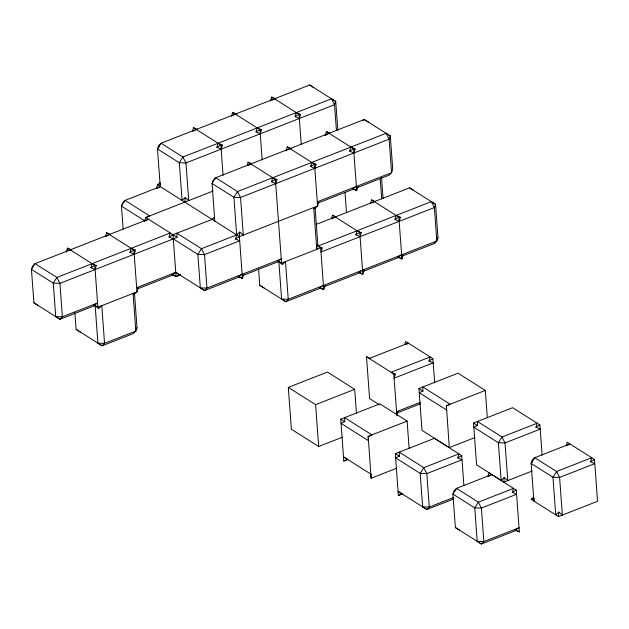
<?xml version="1.0" encoding="UTF-8"?>
<svg xmlns="http://www.w3.org/2000/svg" width="629" height="629" viewBox="0 0 629 629"><rect width="100%" height="100%" fill="white"/><g stroke="black" fill="none" stroke-linecap="round" stroke-linejoin="round"><path stroke-width="0.94" d="M160.474 183.872L160.253 186.609L157.093 188.448M184.816 202.137L185.185 197.577L188.724 200.604L185.956 162.95L182.921 157.038L161.087 143.239L158.665 145.7L157.486 148.955L160.253 186.609L125.061 200.407L122.639 202.86L121.46 206.123L123.142 229.074M240.42 277.185L242.464 278.474L243.682 274.448L242.157 274.291L238.21 276.595L242.464 278.474L239.39 236.638L239.767 232.077L243.305 235.104L240.537 197.451L237.503 191.546L215.668 177.74L213.247 180.201L212.067 183.456L214.835 221.109M532.142 471.027L503.868 482.105L504.246 477.553L507.784 480.572L505.016 442.918L501.981 437.013L477.419 421.485L477.529 425.55L473.818 427.201L498.38 442.73L505.016 442.918L540.209 429.127L535.947 427.24L537.166 423.215L501.981 437.013L498.38 442.73L501.14 480.383L504.246 477.553M534.115 498.349L533.887 501.085L531.128 463.431L532.307 460.169L534.729 457.715L569.913 443.917L566.76 445.757M566.21 445.418L567.185 442.195L594.476 459.445L597.55 501.282L558.45 516.613L558.827 512.053L562.357 515.08L559.598 477.427L556.563 471.514L534.729 457.715L531.128 463.431L552.954 477.23L559.598 477.427L594.782 463.628L590.529 461.749L591.747 457.715L556.563 471.514L552.954 477.23L555.721 514.884L558.827 512.053M66.297 252.15L67.515 248.117L71.769 250.004L70.244 249.847L68.663 250.767M90.859 267.671L92.078 263.645L96.331 265.524L95.113 269.558L90.859 267.671L94.806 265.375L96.331 265.524M105.641 236.017L106.615 232.793L110.02 234.295M129.951 252.347L131.17 248.321L135.432 250.2L134.213 254.226L129.951 252.347L133.906 250.043L135.432 250.2M144.497 221.494L145.716 217.461L213.082 191.051M156.55 188.102L157.525 184.887L160.01 182.614M192.576 130.942L193.551 127.718L196.956 129.22M356.667 187.867L389.154 175.129L391.576 172.676L392.755 169.413L390.294 135.943L386.08 133.293L237.503 191.546L233.902 197.262L236.661 234.916L235.443 238.941L239.696 240.821L204.511 254.619L197.868 254.423L173.313 238.902L169.052 237.015L170.27 232.989L56.885 277.444L53.284 283.16L55.737 316.631L59.959 319.28L95.144 305.482L97.912 343.135L102.126 345.793L133.411 333.527L135.833 331.066L137.012 327.811L134.457 293.051M216.895 147.272L218.114 143.247L222.367 145.126L221.149 149.152L216.895 147.272L220.842 144.969L222.367 145.126M231.433 116.42L232.651 112.387L236.905 114.274M255.995 131.941L257.214 127.915L261.467 129.794L260.249 133.828L255.995 131.941L259.942 129.645L261.467 129.794M247.158 165.443L248.133 162.219L251.537 163.729M270.533 101.088L271.752 97.063L276.005 98.942L274.48 98.784L272.113 100.168M271.469 181.773L272.687 177.748L276.949 179.627L275.73 183.66L271.469 181.773L275.416 179.469L276.949 179.627M295.087 116.617L296.306 112.591L300.568 114.47L299.349 118.496L295.087 116.617L299.042 114.313L300.568 114.47M286.014 150.921L287.233 146.895L291.486 148.774L289.961 148.617L287.587 150.001M310.569 166.449L311.787 162.416L316.049 164.303L314.822 168.328L310.569 166.449L314.516 164.145L316.049 164.303M329.73 133.073L326.325 131.563L325.107 135.589L329.061 133.293M349.669 151.117L350.888 147.092L355.141 148.971L353.923 152.996L349.669 151.117L353.616 148.814L355.141 148.971M318.785 246.474L322.19 247.975L320.971 252.001L434.364 207.554L435.543 204.291L409.495 187.843L316.104 224.451M331.499 218.46L332.474 215.236L335.878 216.746M355.817 234.79L357.036 230.764L361.29 232.651L360.071 236.677L355.817 234.79L359.764 232.494L361.29 232.651M370.599 203.136L371.574 199.912L374.978 201.414M394.918 219.466L396.136 215.44L400.39 217.319L399.171 221.345L394.918 219.466L398.865 217.162L400.39 217.319M395.319 374.145L394.1 378.178L433.2 362.847L428.947 360.967L430.165 356.942L391.065 372.266L395.319 374.145L393.793 373.988L366.503 356.737L369.577 398.574L379.586 404.903M404.628 344.637L405.603 341.413L432.894 358.664L434.678 382.927M463.903 485.604L461.702 455.6L434.411 438.35L395.311 453.674L398.385 495.51L402.293 493.977L398.071 491.328L426.855 509.506L429.277 507.045L426.816 473.574L423.781 467.669L399.218 452.141L399.329 456.206L395.617 457.857L420.18 473.385L426.816 473.574L462.008 459.783L457.755 457.896L458.973 453.871L423.781 467.669L420.18 473.385L422.633 506.856L426.855 509.506L453.918 498.891M488.01 476.074L488.985 472.851L516.275 490.101L519.35 531.937L515.096 530.058L519.043 527.755L483.85 541.553L477.214 541.357L474.753 507.886L478.362 502.17L513.547 488.379L512.328 492.405L516.582 494.284L481.397 508.083L474.753 507.886L452.927 494.087L454.107 490.832L456.528 488.371L491.721 474.573L488.56 476.412M315.145 208.152L317.936 246.096L431.321 201.642L435.543 204.291L437.996 237.762L436.817 241.025L434.395 243.478L401.915 256.215M135.982 329.447L137.012 327.811M434.395 243.478L435.936 241.033M436.966 239.397L437.996 237.762M363.035 120.721L364.246 119.494L368.468 122.144M185.185 197.577L182.08 200.407L179.32 162.754L182.921 157.038L331.499 98.792L335.721 101.442L337.82 130.132M95.852 306.087L98.682 308.509L101.788 305.678L104.548 343.332L102.126 345.793L76.078 329.337L74.875 312.928M212.099 219.387L214.583 217.123M239.767 232.077L236.661 234.916L201.477 248.707L197.868 254.423L200.329 287.893L204.543 290.543L239.735 276.752M279.543 262.026L282.366 264.447L285.472 261.617L288.239 299.27L285.818 301.731L281.603 299.074L278.836 261.42L277.31 261.263L281.257 258.967L206.965 288.09L200.329 287.893M558.45 516.613L531.159 499.355L533.644 497.091M193.119 131.288L196.279 129.44M233.013 115.5L235.38 114.116M106.183 236.362L109.344 234.515M146.07 220.567L148.444 219.191L35.051 263.637L32.629 266.098L31.45 269.354L33.911 302.824L59.959 319.28L62.381 316.819L97.566 303.029L93.619 305.324L97.872 307.211L98.682 308.509M247.7 165.789L250.861 163.949M169.052 237.015L173.006 234.711L213.923 218.672M180.625 274.771L176.073 276.556L171.819 274.669L175.766 272.373L179.988 275.022M235.443 238.941L239.39 236.638L317.59 205.982L318.809 201.956L317.283 201.799L391.576 172.676L389.115 139.206L386.08 133.293M332.041 218.806L335.202 216.966M371.936 203.018L374.302 201.634M319.485 287.775L323.432 285.472L324.957 285.629L323.738 289.654L319.485 287.775L321.01 287.933L285.818 301.731L259.769 285.275L258.566 268.858M397.677 257.119L401.624 254.816L403.158 254.973L401.939 258.999L397.677 257.119L399.203 257.277L362.831 271.531M405.964 344.519L408.331 343.135L369.231 358.467M428.947 360.967L432.894 358.664M457.755 457.896L461.702 455.6M535.947 427.24L539.894 424.945L542.119 455.192M512.328 492.405L516.275 490.101M590.529 461.749L594.476 459.445M146.651 217.249L149.623 215.928L125.061 200.407L121.46 206.123L145.205 221.133M97.912 343.135L104.548 343.332L135.833 331.066L133.065 293.413L133.867 294.71L136.973 291.88L138.191 287.854L136.666 287.697L175.766 272.373L204.543 290.543L206.965 288.09L204.511 254.619L201.477 248.707L176.914 233.186L177.024 237.251L173.313 238.902L59.92 283.349L53.284 283.16L31.45 269.354L35.051 263.637L56.885 277.444L59.92 283.349L62.381 316.819L55.737 316.631M172.771 274.464L176.073 276.556L179.784 274.904M368.217 436.542L371.928 434.891L344.637 417.64L344.747 421.705L341.036 423.356L368.327 440.607L368.217 436.542L371.094 478.26L396.655 468.235M446.417 405.886L450.128 404.235L422.837 386.984L422.947 391.049L419.236 392.7L446.527 409.951L446.417 405.886L449.295 447.604L474.753 437.627M343.804 461.01L347.711 459.477L343.804 461.01L340.729 419.173L379.83 403.842L407.12 421.092L409.117 448.335M398.385 495.51L402.096 493.859M309.665 84.994L161.087 143.239L157.486 148.955L179.32 162.754L185.956 162.95L334.534 104.705L335.721 101.442L309.665 84.994L313.887 87.643M159.09 184.273L157.525 184.887L239.39 236.638M317.59 203.191L353.962 188.928L356.69 190.65L357.909 186.624L356.384 186.467L352.437 188.771L356.69 190.65L353.616 148.814L326.325 131.563M137.885 288.727L173.345 274.826L171.819 274.669M94.57 305.12L97.872 307.211L136.973 291.88L133.906 250.043L106.615 232.793M243.376 275.321L278.836 261.42M277.31 261.263L281.564 263.15L320.664 247.818L322.19 247.975M324.643 286.51L360.11 272.601L362.839 274.33L364.057 270.305L362.532 270.148L358.577 272.451L362.839 274.33L359.764 232.494L332.474 215.236M342.31 437.218L318.667 446.488L291.376 429.237L288.31 387.393L327.402 372.069L354.693 389.32L356.486 413.646M288.31 387.393L315.593 404.651L354.693 389.32M449.295 447.604L422.004 430.354L418.93 388.518L458.03 373.186L485.321 390.436L487.318 417.68M420.203 402.379L396.561 411.649L398.086 411.798L396.868 415.832L393.793 373.988M396.868 413.033L420.51 403.763M368.02 436.424L407.12 421.092M446.22 405.768L485.321 390.436M503.868 482.105L476.578 464.855L473.511 423.018L512.611 407.686L539.894 424.945M454.107 490.832L455.907 490.125M453.635 497.5L429.277 507.045L422.633 506.856M531.159 499.355L532.724 498.742M281.603 299.074L288.239 299.27L436.817 241.025L434.364 207.554L431.321 201.642M93.619 305.324L95.144 305.482M515.096 530.058L516.621 530.216L481.429 544.006L477.214 541.357M366.503 356.737L369.907 358.247M145.912 217.579L177.024 237.251M370.788 474.077L371.094 478.26M409.495 187.843L413.709 190.493M259.769 285.275L263.983 287.925M455.38 527.558L481.429 544.006L483.85 541.553L481.397 508.083L478.362 502.17L456.528 488.371L452.927 494.087L455.38 527.558L459.602 530.208M33.911 302.824L38.125 305.482M76.078 329.337L80.3 331.986M371.574 199.912L398.865 217.162L401.939 258.999L399.887 257.709M232.651 112.387L259.942 129.645L262.159 159.892M287.233 146.895L314.516 164.145L317.59 205.982L314.484 208.812L313.682 207.515L316.757 249.351L317.126 244.791L320.664 247.818L323.738 289.654L321.686 288.365M193.551 127.718L220.842 144.969L223.059 175.224M248.133 162.219L275.416 179.469L281.564 263.15L282.366 264.447M318.18 246.254L320.664 247.818M279.52 261.853L281.564 263.15M418.93 388.518L422.947 391.049M473.511 423.018L477.529 425.55M517.305 530.648L519.35 531.937M340.729 419.173L344.747 421.705M395.311 453.674L399.329 456.206M371.692 474.636L343.497 456.827L347.515 459.359M331.499 98.792L334.534 104.705L336.429 130.518M532.307 460.169L532.449 462.103M381.52 177.441L383.069 198.481M380.199 178.785L381.677 198.866M345.014 192.584L346.485 212.665M301.244 144.316L299.042 114.313L271.752 97.063L271.87 98.737M315.593 404.651L318.667 446.488M173.006 234.711L176.073 276.556M158.665 145.7L158.807 147.626M97.872 307.211L94.806 265.375L67.515 248.117L67.633 249.792M390.294 135.943L389.115 139.206L240.537 197.451L233.902 197.262L212.067 183.456L215.668 177.74L364.246 119.494L390.294 135.943"/></g></svg>
